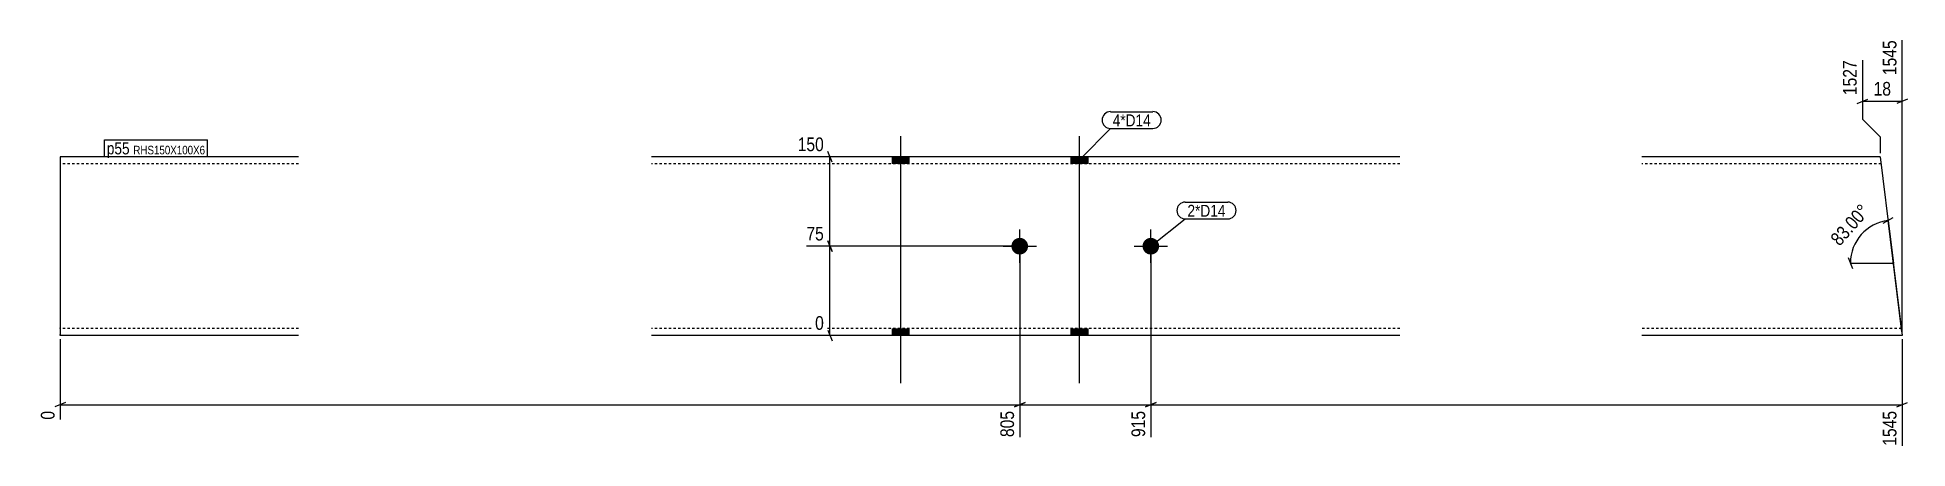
# Model space of a CAD drawing. Header units: millimetres. Extents: x 7 to 9258, y 7 to 352.
# Drawn here: x 7 to 1576, y 7 to 352 of the extents above.
import ezdxf

# ---------------------------------------------------------------- set-up
doc = ezdxf.new("R2010")
doc.units = ezdxf.units.MM
doc.linetypes.add('DXK_LINE_DOT2', pattern=[3.9198, 1.9599, -1.9599])
for name, color, linetype in [('MÅLSÆTNING', 7, 'Continuous'), ('STÅL', 7, 'Continuous'), ('TEKST', 7, 'Continuous')]:
    doc.layers.add(name, color=color, linetype=linetype)
doc.styles.add('Arial Narrow', font='ARIALN.TTF', dxfattribs={"height": 0.2})

msp = doc.modelspace()

# ---------------------------------------------------------------- hatches: boundary and pattern name
at = {"layer": 'STÅL', "linetype": 'Continuous'}
for points in [[(737.8, 251.5), (723.8, 251.5), (723.8, 245.5), (737.8, 245.5)], [(737.8, 251.5), (723.8, 251.5), (723.8, 245.5), (737.8, 245.5)], [(887.8, 251.5), (873.8, 251.5), (873.8, 245.5), (887.8, 245.5)], [(887.8, 251.5), (873.8, 251.5), (873.8, 245.5), (887.8, 245.5)], [(830.8, 183.5, -1), (830.8, 169.5, -1)], [(940.8, 183.5, -1), (940.8, 169.5, -1)], [(737.8, 107.5), (723.8, 107.5), (723.8, 101.5), (737.8, 101.5)], [(737.8, 107.5), (723.8, 107.5), (723.8, 101.5), (737.8, 101.5)], [(887.8, 107.5), (873.8, 107.5), (873.8, 101.5), (887.8, 101.5)], [(887.8, 107.5), (873.8, 107.5), (873.8, 101.5), (887.8, 101.5)]]:
    msp.add_hatch(color=3, dxfattribs=at).paths.add_polyline_path(points)

# ---------------------------------------------------------------- linework, layer by layer
at = {"layer": 'MÅLSÆTNING', "color": 7, "linetype": 'Continuous'}
for p, q in [((1571.2, 104.5), (1571.2, 349.4)), ((1537.8, 332.6), (1537.8, 283.2)), ((1533.3, 296.4), (1542.3, 300)), ((1537.8, 298.2), (1571.2, 298.2)), ((1575.7, 300), (1566.7, 296.4)), ((1537.8, 283.2), (1552.8, 268.2)), ((1552.8, 268.2), (1552.8, 254.5)), ((817.8, 251.5), (644.5, 251.5)), ((673.3, 247), (669.7, 256)), ((671.5, 176.5), (671.5, 251.5)), ((1555.1, 195.8), (1563.6, 200.5)), ((1570.9, 104.5), (1559.4, 198.1)), ((1559.4, 198.1), (1563.8, 162.4)), ((827.8, 176.5), (651.8, 176.5)), ((827.8, 176.5), (651.8, 176.5)), ((669.7, 181), (673.3, 172)), ((673.3, 172), (669.7, 181)), ((671.5, 101.5), (671.5, 176.5)), ((830.8, 173.5), (830.8, 16.3)), ((830.8, 173.5), (830.8, 16.3)), ((940.8, 173.5), (940.8, 16.3)), ((940.8, 173.5), (940.8, 16.3)), ((1526, 166.9), (1529.6, 157.9)), ((1527.8, 162.4), (1563.8, 162.4)), ((25.8, 98.5), (25.8, 30.9)), ((817.8, 101.5), (659.1, 101.5)), ((669.7, 106), (673.3, 97)), ((1571.2, 98.5), (1571.2, 9)), ((30.3, 45.2), (21.3, 41.6)), ((25.8, 43.4), (830.8, 43.4)), ((835.3, 45.2), (826.3, 41.6)), ((826.3, 41.6), (835.3, 45.2)), ((830.8, 43.4), (940.8, 43.4)), ((945.3, 45.2), (936.3, 41.6)), ((936.3, 41.6), (945.3, 45.2)), ((940.8, 43.4), (1571.2, 43.4)), ((1566.7, 41.6), (1575.7, 45.2))]:
    msp.add_line(p, q, dxfattribs=at)
msp.add_arc((1563.8, 162.4), 36, 97, 180, dxfattribs=at)
at = {"layer": 'STÅL', "color": 3, "linetype": 'Continuous'}
for p, q in [((730.8, 269), (730.8, 61.5)), ((730.8, 269), (730.8, 61.5)), ((880.8, 269), (880.8, 61.5)), ((880.8, 269), (880.8, 61.5)), ((723.8, 251.5), (723.8, 245.5)), ((723.8, 251.5), (723.8, 245.5)), ((737.8, 251.5), (737.8, 245.5)), ((737.8, 251.5), (737.8, 245.5)), ((873.8, 251.5), (873.8, 245.5)), ((873.8, 251.5), (873.8, 245.5)), ((887.8, 251.5), (887.8, 245.5)), ((887.8, 251.5), (887.8, 245.5)), ((830.8, 162.5), (830.8, 190.5)), ((940.8, 162.5), (940.8, 190.5)), ((816.8, 176.5), (844.8, 176.5)), ((926.8, 176.5), (954.8, 176.5)), ((723.8, 107.5), (723.8, 101.5)), ((723.8, 107.5), (723.8, 101.5)), ((737.8, 107.5), (737.8, 101.5)), ((737.8, 107.5), (737.8, 101.5)), ((873.8, 107.5), (873.8, 101.5)), ((873.8, 107.5), (873.8, 101.5)), ((887.8, 107.5), (887.8, 101.5)), ((887.8, 107.5), (887.8, 101.5))]:
    msp.add_line(p, q, dxfattribs=at)
at = {"layer": 'STÅL', "color": 2, "linetype": 'Continuous'}
for p, q in [((225.8, 251.5), (25.8, 251.5)), ((25.8, 251.5), (25.8, 102.5)), ((1149.8, 251.5), (521.8, 251.5)), ((1552.8, 251.5), (1352.8, 251.5)), ((1552.8, 251.5), (1571.2, 101.5)), ((25.8, 101.5), (25.8, 102.5)), ((225.8, 101.5), (25.8, 101.5)), ((1149.8, 101.5), (521.8, 101.5)), ((1571.2, 101.5), (1352.8, 101.5))]:
    msp.add_line(p, q, dxfattribs=at)
at = {"layer": 'STÅL', "color": 7, "linetype": 'DXK_LINE_DOT2'}
for p, q in [((225.8, 245.5), (25.8, 245.5)), ((1149.8, 245.5), (521.8, 245.5)), ((1553.6, 245.5), (1352.8, 245.5)), ((25.8, 107.5), (25.8, 108)), ((225.8, 107.5), (25.8, 107.5)), ((1149.8, 107.5), (521.8, 107.5)), ((1570.5, 107.5), (1352.8, 107.5)), ((1570.5, 107.5), (1570.4, 108))]:
    msp.add_line(p, q, dxfattribs=at)

# ---------------------------------------------------------------- wipeouts: each hides what was drawn before it
at = {"color": 0}
for points in [[(940.7, 277.1), (940.7, 287.6), (908.8, 287.6), (908.8, 277.1)], [(1003.5, 201.2), (1003.5, 211.7), (971.5, 211.7), (971.5, 201.2)]]:
    msp.add_wipeout(points, dxfattribs=at).dxf.layer = 'TEKST'

# ---------------------------------------------------------------- next in the draw order: wipeouts: each hides what was drawn before it
at = {"color": 0, "linetype": 'Continuous'}
for points in [[(1535.4, 335), (1518.6, 335), (1518.6, 300.9), (1535.4, 300.9)], [(668.8, 253.9), (668.8, 270.7), (642.1, 270.7), (642.1, 253.9)], [(668.8, 178.9), (668.8, 195.7), (649.4, 195.7), (649.4, 178.9)], [(668.8, 103.9), (668.8, 120.7), (656.7, 120.7), (656.7, 103.9)], [(23.4, 40.6), (6.6, 40.6), (6.6, 28.5), (23.4, 28.5)], [(828.4, 40.6), (811.6, 40.6), (811.6, 13.9), (828.4, 13.9)], [(938.4, 40.6), (921.6, 40.6), (921.6, 13.9), (938.4, 13.9)], [(1568.8, 40.6), (1552, 40.6), (1552, 6.6), (1568.8, 6.6)]]:
    msp.add_wipeout(points, dxfattribs=at).dxf.layer = 'MÅLSÆTNING'
at = {"color": 0}
for points, layer in [([(1564.2, 300.5), (1564.2, 317.3), (1544.8, 317.3), (1544.8, 300.5)], 'MÅLSÆTNING'), ([(1548.2, 205.7), (1535.6, 216.8), (1506.3, 183.7), (1518.9, 172.6)], 'MÅLSÆTNING'), ([(940.7, 277.1), (940.7, 287.6), (908.8, 287.6), (908.8, 277.1)], 'TEKST'), ([(84, 253.6), (84, 264.1), (64.8, 264.1), (64.8, 253.6)], 'TEKST'), ([(1003.5, 201.2), (1003.5, 211.7), (971.5, 211.7), (971.5, 201.2)], 'TEKST')]:
    msp.add_wipeout(points, dxfattribs=at).dxf.layer = layer

# ---------------------------------------------------------------- next in the draw order: linework, layer by layer
at = {"layer": 'TEKST', "color": 7, "linetype": 'Continuous'}
for p, q in [((907, 289.4), (942.5, 289.4)), ((882.2, 250.2), (907, 275.3)), ((907, 275.3), (942.5, 275.3)), ((969.7, 213.5), (1005.3, 213.5)), ((940.8, 176.5), (969.7, 199.4)), ((969.7, 199.4), (1005.3, 199.4))]:
    msp.add_line(p, q, dxfattribs=at)
for centre, start, end in [((907, 282.4), 90, 270), ((942.5, 282.4), 270, 90), ((969.7, 206.5), 90, 270), ((1005.3, 206.5), 270, 90)]:
    msp.add_arc(centre, 7.05, start, end, dxfattribs=at)

# ---------------------------------------------------------------- next in the draw order: texts
at = {"layer": 'MÅLSÆTNING', "color": 3, "linetype": 'Continuous', "style": 'Arial Narrow'}
for s, height, p in [('1527', 11.45, (1533, 303.3)), ('0', 11.5, (21, 30.9)), ('805', 11.45, (826, 16.3)), ('915', 11.45, (936, 16.3)), ('1545', 11.45, (1566.4, 9))]:
    msp.add_text(s, height=height, rotation=90.0002, dxfattribs=at).set_placement(p)
for s, height, p in [('150', 11.45, (644.5, 256.3)), ('75', 11.45, (651.8, 181.3)), ('0', 11.5, (659.1, 106.3))]:
    msp.add_text(s, height=height, dxfattribs=at).set_placement(p)
at = {"layer": 'MÅLSÆTNING', "color": 3, "style": 'Arial Narrow'}
msp.add_text('83.00°', height=11.45, rotation=48.5009, dxfattribs=at).set_placement((1518.7, 176))
at = {"layer": 'TEKST', "color": 3, "style": 'Arial Narrow'}
for s, p in [('4*D14', (908.8, 277.1)), ('2*D14', (971.5, 201.2))]:
    msp.add_text(s, height=10.02, dxfattribs=at).set_placement(p)

# ---------------------------------------------------------------- next in the draw order: wipeouts: each hides what was drawn before it
at = {"color": 0, "linetype": 'Continuous'}
msp.add_wipeout([(1568.8, 351.8), (1552, 351.8), (1552, 317.7), (1568.8, 317.7)], dxfattribs=at).dxf.layer = 'MÅLSÆTNING'
at = {"color": 0}
msp.add_wipeout([(84, 253.6), (84, 264.1), (64.8, 264.1), (64.8, 253.6)], dxfattribs=at).dxf.layer = 'TEKST'

# ---------------------------------------------------------------- next in the draw order: linework, layer by layer
at = {"layer": 'TEKST', "color": 7, "linetype": 'Continuous'}
msp.add_line((63, 251.8), (63, 265.9), dxfattribs=at)

# ---------------------------------------------------------------- next in the draw order: texts
at = {"layer": 'MÅLSÆTNING', "color": 3, "linetype": 'Continuous', "style": 'Arial Narrow'}
msp.add_text('1545', height=11.45, rotation=90.0002, dxfattribs=at).set_placement((1566.4, 320.1))
at = {"layer": 'MÅLSÆTNING', "color": 3, "style": 'Arial Narrow'}
msp.add_text('18', height=11.45, dxfattribs=at).set_placement((1547.2, 302.9))

# ---------------------------------------------------------------- next in the draw order: wipeouts: each hides what was drawn before it
at = {"color": 0}
msp.add_wipeout([(147.4, 253.6), (147.4, 261.1), (87.1, 261.1), (87.1, 253.6)], dxfattribs=at).dxf.layer = 'TEKST'

# ---------------------------------------------------------------- next in the draw order: wipeouts: each hides what was drawn before it
msp.add_wipeout([(147.4, 253.6), (147.4, 261.1), (87.1, 261.1), (87.1, 253.6)], dxfattribs=at).dxf.layer = 'TEKST'

# ---------------------------------------------------------------- next in the draw order: linework, layer by layer
at = {"layer": 'TEKST', "color": 7, "linetype": 'Continuous'}
for p, q in [((63, 265.9), (149.2, 265.9)), ((63, 251.8), (149.2, 251.8)), ((149.2, 251.8), (149.2, 265.9))]:
    msp.add_line(p, q, dxfattribs=at)

# ---------------------------------------------------------------- next in the draw order: texts
at = {"layer": 'TEKST', "color": 3, "style": 'Arial Narrow'}
for s, height, p in [('p55', 10.02, (64.8, 253.6)), ('RHS150X100X6', 7.158, (87.1, 253.6))]:
    msp.add_text(s, height=height, dxfattribs=at).set_placement(p)

doc.saveas('drawing.dxf')
